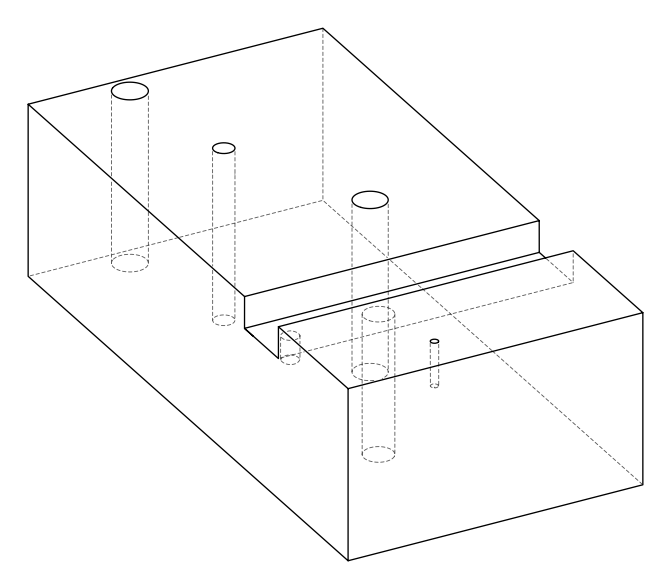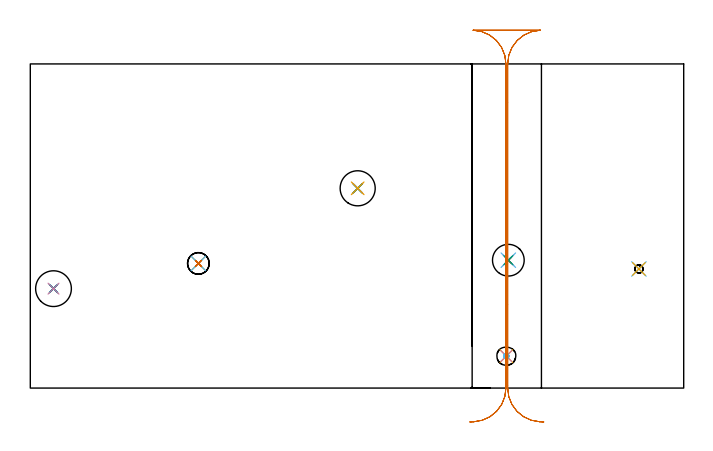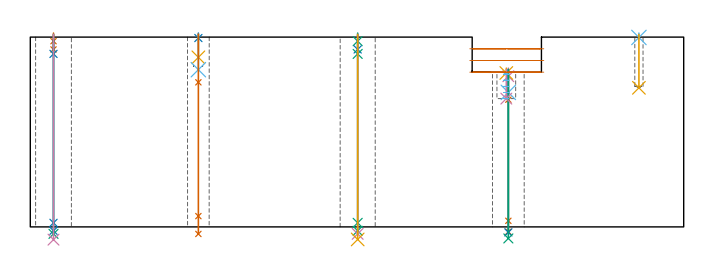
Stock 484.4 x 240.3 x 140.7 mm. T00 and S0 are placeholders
(PLAN: 25 operations, 19 tool changes, 11.8 min)
(1 SPOT_DRILL | STEP1HOLE | NXT0321_9005460120000 | 0.05 min | 182 mm3)
(2 SPOT_DRILL_1 | STEP1HOLE_1 | NXT0321_9005460120000 | 0.03 min | 3 mm3)
(3 SPOT_DRILL_2 | STEP1HOLE_2 | NXT0321_9005460120000 | 0.05 min | 182 mm3)
(4 SPOT_DRILL_3 | STEP1HOLE_3 | NXT0321_9005460120000 | 0.05 min | 3108 mm3)
(5 SPOT_DRILL_4 | STEP1POCKET | NXT0321_9005460120000 | 0.04 min | 2838 mm3)
(6 SPOT_DRILL_5 | STEP1POCKET_1 | NXT0321_9005460120000 | 0.03 min | 0 mm3)
(7 DRILL_BLIND_HOLE_INTO_CENTER | STEP1HOLE | NXT0301_032 | 0.05 min | 177 mm3)
(8 GUN_DRILL_THROUGH_HOLE | STEP1HOLE | UGT0307_002 | 0.64 min | 3670 mm3)
(9 SPADE_DRILL_TO_ENLARGE_THROUGH_HOLE | STEP1HOLE | UGT0306_007 | 0.59 min | 25973 mm3)
(10 DRILL_TO_ENLARGE_THROUGH_HOLE | STEP1HOLE | UGT0301_388 | 0.61 min | 47506 mm3)
(11 DRILL_BLIND_HOLE_INTO_CENTER_1 | STEP1HOLE_1 | NXT0301_127 | 0.07 min | 1095 mm3)
(12 DRILL_TO_ENLARGE_BLIND_HOLE | STEP1HOLE_1 | NXT0301_111 | 0.11 min | 3485 mm3)
(13 GUN_DRILL_THROUGH_HOLE_1 | STEP1HOLE_1 | UGT0307_013 | 0.79 min | 23682 mm3)
(14 DRILL_BLIND_HOLE_INTO_CENTER_2 | STEP1HOLE_2 | NXT0301_032 | 0.05 min | 176 mm3)
(15 GUN_DRILL_THROUGH_HOLE_2 | STEP1HOLE_2 | UGT0307_002 | 0.64 min | 3671 mm3)
(16 SPADE_DRILL_TO_ENLARGE_THROUGH_HOLE_1 | STEP1HOLE_2 | UGT0306_007 | 0.59 min | 25980 mm3)
(17 DRILL_TO_ENLARGE_THROUGH_HOLE_1 | STEP1HOLE_2 | UGT0301_387 | 0.61 min | 44608 mm3)
(18 DRILL_BLIND_HOLE_INTO_CENTER_3 | STEP1HOLE_3 | NXT0301_127 | 0.07 min | 956 mm3)
(19 GUN_DRILL_THROUGH_HOLE_3 | STEP1HOLE_3 | UGT0307_006 | 0.56 min | 6339 mm3)
(20 DRILL_TO_ENLARGE_THROUGH_HOLE_2 | STEP1HOLE_3 | NXT0301_104 | 0.49 min | 11188 mm3)
(21 DRILL_TO_ENLARGE_THROUGH_HOLE_3 | STEP1HOLE_3 | UGT0301_056 | 0.51 min | 39342 mm3)
(22 DRILL_BLIND_HOLE_INTO_CENTER_4 | STEP1POCKET | NXT0301_128 | 0.09 min | 2167 mm3)
(23 DRILL_BLIND_HOLE_INTO_CENTER_5 | STEP1POCKET_1 | NXT0301_032 | 0.16 min | 1057 mm3)
(24 MILL_ROUGH_BLIND_HOLE_CONTOUR | STEP1POCKET | NXT0201_013 | Spiral | 0.4 min | 1912 mm3)
(25 MILL_RECTANGULAR_SLOT | SLOT_RECTANGULAR | UGT0201_020 | Follow Part, ap 12.5, ae 75% | 4.5 min | 305426 mm3)
(TOOL NXT0321_9005460120000 | NC Spot Drill, 142deg, 12mm, Carbide, Uncoated | D12 PA142 FL30 Z2)
(TOOL NXT0301_032 | Carbide Drill 6.1mm [860.1-0610-031A1-MM 2214] | D6.1 PA140 FL53 Z2)
(TOOL UGT0307_002 | Gun Drill 6 mm | D6 PA130 FL24 Z1)
(TOOL UGT0306_007 | Spade Drill 16.5mm | D16.5 PA132 FL10 Z2)
(TOOL UGT0301_388 | Twist Drill 26.5 mm | D26.5 PA118 FL165 Z2)
(TOOL NXT0301_127 | Carbide Drill 10mm [861.1-1000-030A1-GP GC34] | D10 PA150 FL31.2 Z2)
(TOOL NXT0301_111 | Carbide Drill 16.1mm [860.1-1610-050A1-PM 4234] | D16.1 PA147 FL73 Z2)
(TOOL UGT0307_013 | Gun Drill 16 mm | D16 PA130 FL24 Z1)
(TOOL UGT0301_387 | Twist Drill 26 mm | D26 PA118 FL165 Z2)
(TOOL UGT0307_006 | Gun Drill 9 mm | D9 PA130 FL24 Z1)
(TOOL NXT0301_104 | Carbide Drill 14mm [860.1-1400-112A1-MM 2214] | D14 PA140 FL123 Z2)
(TOOL UGT0301_056 | Twist Drill 23.5 mm | D23.5 PA118 FL155 Z2)
(TOOL NXT0301_128 | Carbide Drill 12mm [861.1-1200-036A1-GP GC34] | D12 PA150 FL37.4 Z2)
(TOOL NXT0201_013 | ENDMILL 10mm | D10 FL30 Z4)
(TOOL UGT0201_020 | End mill 50 mm | D50 FL50 Z4)
(OP 1 SPOT_DRILL)
G17 G21 G94 G90
T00 M6
G54
G17 G0 G90 X17.2 Y73.7 S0 M3
G43 Z150.7 H0
G94 G81 G98 Z137.7 F250. R143.7
G80
M5
M2
(OP 2 SPOT_DRILL_1)
G17 G21 G94 G90
T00 M6
G54
G17 G0 G90 X124.6 Y92.4 S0 M3
G43 Z150.7 H0
G94 G81 G98 Z140.011 F250. R143.7
G80
M5
M2
(OP 3 SPOT_DRILL_2)
G17 G21 G94 G90
T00 M6
G54
G17 G0 G90 X242.7 Y148.1 S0 M3
G43 Z150.7 H0
G94 G81 G98 Z137.7 F250. R143.7
G80
M5
M2
(OP 4 SPOT_DRILL_3)
G17 G21 G94 G90
T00 M6
G54
G17 G0 G90 X354.4 Y94.8 S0 M3
G43 Z150.7 H0
G94 G81 G98 Z111.7 F250. R117.7
G80
M5
M2
(OP 5 SPOT_DRILL_4)
G17 G21 G94 G90
T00 M6
G54
G17 G0 G90 X352.9 Y23.7 S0 M3
G43 Z150.7 H0
G94 G81 G98 Z114.102 F250. R117.7
G80
M5
M2
(OP 6 SPOT_DRILL_5)
G17 G21 G94 G90
T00 M6
G54
G17 G0 G90 X451.2 Y88.3 S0 M3
G43 Z150.7 H0
G94 G81 G98 Z140.437 F250. R143.7
G80
M5
M2
(OP 7 DRILL_BLIND_HOLE_INTO_CENTER)
G17 G21 G94 G90
T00 M6
G54
G17 G0 G90 X17.2 Y73.7 S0 M3
G43 Z150.7 H1
G94 G81 G98 Z131.55 F250. R142.7
G80
M5
M2
(OP 8 GUN_DRILL_THROUGH_HOLE)
G17 G21 G94 G90
T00 M6
G54
G17 G0 G90 X17.2 Y73.7 M8
G43 Z150.7 H0
Z139.002
S716 M3
G94 G1 Z128.243 F125. M26
G4 X.084
Z3. F250.
G4 X.084
Z-2.899 F125.
G4 X.084
M5
M9
G0 Z139.002
Z150.7
M2
(OP 9 SPADE_DRILL_TO_ENLARGE_THROUGH_HOLE)
G17 G21 G94 G90
T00 M6
G54
G17 G0 G90 X17.2 Y73.7 S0 M3
G43 Z150.7 H0
G94 G73 G98 Z-5.173 F250. Q16.208 R142.7
G80
M5
M2
(OP 10 DRILL_TO_ENLARGE_THROUGH_HOLE)
G17 G21 G94 G90
T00 M6
G54
G17 G0 G90 X17.2 Y73.7 S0 M3
G43 Z150.7 H0
G94 G73 G98 Z-9.461 F250. Q25.027 R142.7
G80
M5
M2
(OP 11 DRILL_BLIND_HOLE_INTO_CENTER_1)
G17 G21 G94 G90
T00 M6
G54
G17 G0 G90 X124.6 Y92.4 S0 M3
G43 Z150.7 H1
G94 G81 G98 Z125.7 F250. R142.7
G80
M5
M2
(OP 12 DRILL_TO_ENLARGE_BLIND_HOLE)
G17 G21 G94 G90
T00 M6
G54
G17 G0 G90 X124.6 Y92.4 S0 M3
G43 Z150.7 H1
G94 G81 G98 Z116.55 F250. R142.7
G80
M5
M2
(OP 13 GUN_DRILL_THROUGH_HOLE_1)
G17 G21 G94 G90
T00 M6
G54
G17 G0 G90 X124.6 Y92.4 M8
G43 Z150.7 H0
Z142.92
S716 M3
G94 G1 Z107.189 F125. M26
G4 X.084
Z8. F250.
G4 X.084
Z-5.23 F125.
G4 X.084
M5
M9
G0 Z142.92
Z150.7
M2
(OP 14 DRILL_BLIND_HOLE_INTO_CENTER_2)
G17 G21 G94 G90
T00 M6
G54
G17 G0 G90 X242.7 Y148.1 S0 M3
G43 Z150.7 H1
G94 G81 G98 Z131.55 F250. R142.7
G80
M5
M2
(OP 15 GUN_DRILL_THROUGH_HOLE_2)
G17 G21 G94 G90
T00 M6
G54
G17 G0 G90 X242.7 Y148.1 M8
G43 Z150.7 H0
Z138.882
S716 M3
G94 G1 Z128.243 F125. M26
G4 X.084
Z3. F250.
G4 X.084
Z-2.899 F125.
G4 X.084
M5
M9
G0 Z138.882
Z150.7
M2
(OP 16 SPADE_DRILL_TO_ENLARGE_THROUGH_HOLE_1)
G17 G21 G94 G90
T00 M6
G54
G17 G0 G90 X242.7 Y148.1 S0 M3
G43 Z150.7 H0
G94 G73 G98 Z-5.173 F250. Q16.208 R142.7
G80
M5
M2
(OP 17 DRILL_TO_ENLARGE_THROUGH_HOLE_1)
G17 G21 G94 G90
T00 M6
G54
G17 G0 G90 X242.7 Y148.1 S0 M3
G43 Z150.7 H0
G94 G73 G98 Z-9.311 F250. Q25.002 R142.7
G80
M5
M2
(OP 18 DRILL_BLIND_HOLE_INTO_CENTER_3)
G17 G21 G94 G90
T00 M6
G54
G17 G0 G90 X354.4 Y94.8 S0 M3
G43 Z150.7 H1
G94 G81 G98 Z99.7 F250. R116.7
G80
M5
M2
(OP 19 GUN_DRILL_THROUGH_HOLE_3)
G17 G21 G94 G90
T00 M6
G54
G17 G0 G90 X354.4 Y94.8 M8
G43 Z150.7 H0
Z110.152
S716 M3
G94 G1 Z94.307 F125. M26
G4 X.084
Z4.5 F250.
G4 X.084
Z-3.598 F125.
G4 X.084
M5
M9
G0 Z110.152
Z150.7
M2
(OP 20 DRILL_TO_ENLARGE_THROUGH_HOLE_2)
G17 G21 G94 G90
T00 M6
G54
G17 G0 G90 X354.4 Y94.8 S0 M3
G43 Z150.7 H1
G94 G73 G98 Z-4.048 F250. Q13.194 R116.7
G80
M5
M2
(OP 21 DRILL_TO_ENLARGE_THROUGH_HOLE_3)
G17 G21 G94 G90
T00 M6
G54
G17 G0 G90 X354.4 Y94.8 S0 M3
G43 Z150.7 H0
G94 G73 G98 Z-8.56 F250. Q20.543 R116.7
G80
M5
M2
(OP 22 DRILL_BLIND_HOLE_INTO_CENTER_4)
G17 G21 G94 G90
T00 M6
G54
G17 G0 G90 X352.9 Y23.7 S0 M3
G43 Z150.7 H1
G94 G81 G98 Z95.1 F250. R116.7
G80
M5
M2
(OP 23 DRILL_BLIND_HOLE_INTO_CENTER_5)
G17 G21 G94 G90
T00 M6
G54
G17 G0 G90 X451.2 Y88.3 S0 M3
G43 Z150.7 H1
G94 G81 G98 Z103.1 F250. R142.7
G80
M5
M2
(OP 24 MILL_ROUGH_BLIND_HOLE_CONTOUR)
G17 G21 G94 G90
T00 M6
G54
G17 G0 G90 X352.9 Y23.7 S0 M3
G43 Z150.7 H0
Z113.18
G94 G3 X353.416 Y25.134 R0.81 F250.
X351.398 Y24.943 R1.434
X351.657 Y22.198 R1.95
X351.398 Y24.943 R-1.95
X351.527 Y23.57 R0.975
X352.9 Y23.7 R0.975
G0 Z108.66
G3 X353.416 Y25.134 R0.81
X351.398 Y24.943 R1.434
X351.657 Y22.198 R1.95
X351.398 Y24.943 R-1.95
X351.527 Y23.57 R0.975
X352.9 Y23.7 R0.975
G0 Z104.14
G3 X353.416 Y25.134 R0.81
X351.398 Y24.943 R1.434
X351.657 Y22.198 R1.95
X351.398 Y24.943 R-1.95
X351.527 Y23.57 R0.975
X352.9 Y23.7 R0.975
G0 Z99.62
G3 X353.416 Y25.134 R0.81
X351.398 Y24.943 R1.434
X351.657 Y22.198 R1.95
X351.398 Y24.943 R-1.95
X351.527 Y23.57 R0.975
X352.9 Y23.7 R0.975
G0 Z95.1
G3 X353.416 Y25.134 R0.81
X351.398 Y24.943 R1.434
X351.657 Y22.198 R1.95
X351.398 Y24.943 R-1.95
X351.527 Y23.57 R0.975
X352.9 Y23.7 R0.975
G0 Z150.7
M5
M2
(OP 25 MILL_RECTANGULAR_SLOT)
G17 G21 G94 G90
T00 M6
G54
G17 G0 G90 X380.672 Y-25.117 S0 M3
G43 Z150.7 H0
Z132.033
G94 G1 X377.676 Y-24.97 F250.
G2 X353.9 Y0. R25. F500.
G1 Y1.955
Y61.955 F413.
Y81.955 F500.
Y211.955 F383.
Y240.3 F500.
G2 X378.193 Y265.29 R25.
G1 X328.307
G2 X352.6 Y240.3 R25.
G1 Y0.
G2 X328.824 Y-24.97 R25.
G1 X325.828 Y-25.117 F250.
G0 X380.672 Z123.367
G1 X377.676 Y-24.97
G2 X353.9 Y0. R25. F500.
G1 Y1.955
Y61.955 F414.
Y81.955 F500.
Y211.955 F387.
Y240.3 F500.
G2 X378.193 Y265.29 R25.
G1 X328.307
G2 X352.6 Y240.3 R25.
G1 Y0.
G2 X328.824 Y-24.97 R25.
G1 X325.828 Y-25.117 F250.
G0 X380.672 Z114.7
G1 X377.676 Y-24.97
G2 X353.9 Y0. R25. F500.
G1 Y1.955
Y61.955 F413.
Y81.955 F500.
Y211.955 F383.
Y240.3 F500.
G2 X378.193 Y265.29 R25.
G1 X328.307
G2 X352.6 Y240.3 R25.
G1 Y0.
G2 X328.824 Y-24.97 R25.
G1 X325.828 Y-25.117 F250.
G0 Z150.7
M5
M2
